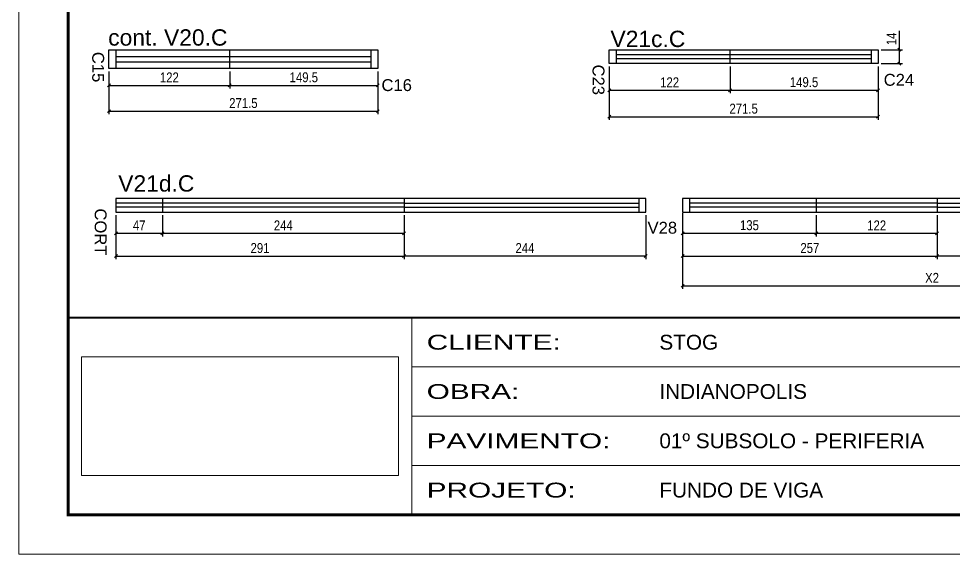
# Model space of a CAD drawing. Extents: x -1206 to 6684, y -2991 to 10691.
# Drawn here: x 3241 to 4185, y -691 to -150 of the extents above; entities that cross this region are included whole.
import ezdxf
from ezdxf.enums import TextEntityAlignment as Align

# ---------------------------------------------------------------- set-up
doc = ezdxf.new("R2010")
doc.units = 0
doc.linetypes.add('CONTINUO', pattern=[0])
doc.layers.get('0').update_dxf_attribs({"color": 50})
for name, color, linetype in [('5', 5, 'Continuous'), ('COTA', 241, 'Continuous'), ('NOMENCLATURA', 7, 'Continuous'), ('Painéis', 200, 'Continuous'), ('SARR_2.2x7', 40, 'Continuous'), ('SARR_EDITAR', 141, 'Continuous'), ('TEXTO', 3, 'Continuous')]:
    doc.layers.add(name, color=color, linetype=linetype)
doc.layers.add('Folhas', color=255, linetype='Continuous', lineweight=9)
doc.styles.add('ARIAL', font='arial.ttf')
doc.styles.add('COTA TECNICA', font='techl___.ttf', dxfattribs={"height": 10})
doc.styles.add('COTA TECNICA-50', font='techl___.ttf', dxfattribs={"height": 10})
doc.styles.get("Standard").update_dxf_attribs({"font": 'arial.ttf'})
doc.styles.add('Tecnologia', font='')
doc.styles.get('Tecnologia').set_extended_font_data('Forgotten Futurist')
doc.dimstyles.new('COTA PAINEL-50', dxfattribs={"dimtxt": 10, "dimasz": 3, "dimexe": 3, "dimexo": 3, "dimgap": 3, "dimtad": 1, "dimdec": 1, "dimzin": 9, "dimdsep": 46, "dimtxsty": 'COTA TECNICA-50', "dimblk1": 'OBLIQUE', "dimblk2": 'OBLIQUE', "dimsah": 1, "dimcen": 0.9, "dimclrd": 4, "dimclre": 4, "dimclrt": 240, "dimadec": 1, "dimazin": 3, "dimtfac": 1, "dimtdec": 1, "dimtmove": 0, "dimatfit": 3, "dimfxl": 1, "dimtolj": 1, "dimtzin": 12, "dimarcsym": 0})
doc.dimstyles.new('PAINEL', dxfattribs={"dimtxt": 10, "dimasz": 3, "dimexe": 3, "dimexo": 3, "dimgap": 3, "dimtad": 1, "dimdec": 1, "dimzin": 12, "dimdsep": 46, "dimtxsty": 'COTA TECNICA', "dimblk1": 'OBLIQUE', "dimblk2": 'OBLIQUE', "dimsah": 1, "dimcen": 0.9, "dimclrd": 4, "dimclre": 4, "dimclrt": 240, "dimadec": 1, "dimazin": 3, "dimtfac": 1, "dimtdec": 1, "dimtmove": 0, "dimatfit": 3, "dimfxl": 1, "dimtolj": 1, "dimtzin": 12, "dimarcsym": 0})
picture_1 = doc.add_image_def('image1.jpg', size_in_pixel=(1600, 599))

# ---------------------------------------------------------------- blocks, each defined once
blk = doc.blocks.new('9999999999')
at = {"color": 30, "linetype": 'CONTINUO'}
for p, q in [((396.92, 40), (396.92, 239.24)), ((396.92, 189.43), (1455.46, 189.43)), ((396.92, 139.62), (1455.46, 139.62)), ((396.92, 89.81), (1330.41, 89.81))]:
    blk.add_line(p, q, dxfattribs=at)
at = {"color": 30, "linetype": 'CONTINUO', "const_width": 2}
blk.add_lwpolyline([(1455.46, 97.01), (1455.46, 239.24), (50, 239.24), (50, 40), (1396.18, 40)], dxfattribs=at)
at = {"layer": 'Folhas'}
blk.add_lwpolyline([(0, 0), (1485, 0), (1485, 1050), (0, 1050)], close=True, dxfattribs=at)
at = {"layer": 'Folhas', "color": 30, "const_width": 3}
blk.add_lwpolyline([(1396.18, 1010), (50, 1010), (50, 40), (1396.18, 40)], dxfattribs=at)
at = {"layer": 'TEXTO', "color": 7, "style": 'Tecnologia', "width": 1.5}
for s, p in [('CLIENTE:', (411.92, 214.34)), ('OBRA:', (411.92, 164.53)), ('PAVIMENTO:', (411.92, 114.72)), ('PROJETO:', (411.92, 64.91))]:
    blk.add_text(s, height=15, dxfattribs=at).set_placement(p, align=Align.MIDDLE_LEFT)
at = {"layer": 'TEXTO', "color": 7, "linetype": 'Continuous', "ltscale": 5, "style": 'ARIAL'}
for s, p in [('STOG', (646.92, 214.34)), ('INDIANOPOLIS', (646.92, 164.53)), ('01º SUBSOLO - PERIFERIA', (646.92, 114.72)), ('FUNDO DE VIGA', (646.92, 64.91))]:
    blk.add_text(s, height=15, dxfattribs=at).set_placement(p, align=Align.MIDDLE_LEFT)
image = blk.add_image(picture_1, insert=(63.46, 79.72), size_in_units=(320, 119.8))
image.dxf.flags = 7
blk = doc.blocks.new('_Oblique')
at = {"color": 0, "linetype": 'ByBlock', "lineweight": -2}
blk.add_line((-0.5, -0.5), (0.5, 0.5), dxfattribs=at)
blk = doc.blocks.new('*D144')
at = {"layer": 'COTA', "color": 4, "lineweight": -2, "transparency": 16777216}
for p, q in [((3332.62, -203.63), (3332.62, -246.65)), ((3604.12, -203.63), (3604.12, -246.65)), ((3332.62, -243.65), (3604.12, -243.65))]:
    blk.add_line(p, q, dxfattribs=at)
at = {"layer": 'Defpoints', "color": 0, "transparency": 16777216}
for p in [(3332.62, -200.63), (3604.12, -200.63), (3604.12, -243.65)]:
    blk.add_point(p, dxfattribs=at)
at = {"layer": 'COTA', "color": 4, "lineweight": -2, "transparency": 16777216, "xscale": 3, "yscale": 3, "zscale": 3, "rotation": 180}
blk.add_blockref('_Oblique', (3332.62, -243.65), dxfattribs=at)
at = {"layer": 'COTA', "color": 4, "lineweight": -2, "transparency": 16777216, "xscale": 3, "yscale": 3, "zscale": 3}
blk.add_blockref('_Oblique', (3604.12, -243.65), dxfattribs=at)
at = {"layer": 'COTA', "color": 240, "transparency": 16777216, "insert": (3468.37, -235.54), "char_height": 10, "attachment_point": 5, "style": 'COTA TECNICA'}
blk.add_mtext('\\A1;271.5', dxfattribs=at)
blk = doc.blocks.new('*D145')
at = {"layer": 'COTA', "color": 4, "lineweight": -2, "transparency": 16777216}
for p, q in [((3332.62, -203.63), (3332.62, -220.6)), ((3454.62, -203.63), (3454.62, -220.6)), ((3332.62, -217.6), (3454.62, -217.6))]:
    blk.add_line(p, q, dxfattribs=at)
at = {"layer": 'Defpoints', "color": 0, "transparency": 16777216}
for p in [(3332.62, -200.63), (3454.62, -200.63), (3454.62, -217.6)]:
    blk.add_point(p, dxfattribs=at)
at = {"layer": 'COTA', "color": 4, "lineweight": -2, "transparency": 16777216, "xscale": 3, "yscale": 3, "zscale": 3, "rotation": 180}
blk.add_blockref('_Oblique', (3332.62, -217.6), dxfattribs=at)
at = {"layer": 'COTA', "color": 4, "lineweight": -2, "transparency": 16777216, "xscale": 3, "yscale": 3, "zscale": 3}
blk.add_blockref('_Oblique', (3454.62, -217.6), dxfattribs=at)
at = {"layer": 'COTA', "color": 240, "transparency": 16777216, "insert": (3393.62, -209.54), "char_height": 10, "attachment_point": 5, "style": 'COTA TECNICA-50'}
blk.add_mtext('\\A1;122', dxfattribs=at)
blk = doc.blocks.new('*D146')
at = {"layer": 'COTA', "color": 4, "lineweight": -2, "transparency": 16777216}
for p, q in [((3454.62, -203.63), (3454.62, -220.6)), ((3604.12, -203.63), (3604.12, -220.6)), ((3454.62, -217.6), (3604.12, -217.6))]:
    blk.add_line(p, q, dxfattribs=at)
at = {"layer": 'Defpoints', "color": 0, "transparency": 16777216}
for p in [(3454.62, -200.63), (3604.12, -200.63), (3604.12, -217.6)]:
    blk.add_point(p, dxfattribs=at)
at = {"layer": 'COTA', "color": 4, "lineweight": -2, "transparency": 16777216, "xscale": 3, "yscale": 3, "zscale": 3, "rotation": 180}
blk.add_blockref('_Oblique', (3454.62, -217.6), dxfattribs=at)
at = {"layer": 'COTA', "color": 4, "lineweight": -2, "transparency": 16777216, "xscale": 3, "yscale": 3, "zscale": 3}
blk.add_blockref('_Oblique', (3604.12, -217.6), dxfattribs=at)
at = {"layer": 'COTA', "color": 240, "transparency": 16777216, "insert": (3529.37, -209.46), "char_height": 10, "attachment_point": 5, "style": 'COTA TECNICA-50'}
blk.add_mtext('\\A1;149.5', dxfattribs=at)
blk = doc.blocks.new('*D153')
at = {"layer": 'Defpoints', "color": 0, "transparency": 16777216}
for p in [(4109.23, -181.63), (4130.83, -181.63), (4109.23, -195.63)]:
    blk.add_point(p, dxfattribs=at)
at = {"layer": 'Painéis', "color": 4, "lineweight": -2, "transparency": 16777216}
for p, q in [((4130.83, -181.63), (4130.83, -162.52)), ((4112.23, -181.63), (4133.83, -181.63)), ((4130.83, -195.63), (4130.83, -181.63)), ((4112.23, -195.63), (4133.83, -195.63))]:
    blk.add_line(p, q, dxfattribs=at)
at = {"layer": 'Painéis', "color": 4, "lineweight": -2, "transparency": 16777216, "xscale": 3, "yscale": 3, "zscale": 3}
for p, rotation in [((4130.83, -181.63), 90), ((4130.83, -195.63), 270)]:
    blk.add_blockref('_Oblique', p, dxfattribs=dict(at, rotation=rotation))
at = {"layer": 'Painéis', "color": 240, "transparency": 16777216, "insert": (4122.75, -170.57), "char_height": 10, "attachment_point": 5, "rotation": 90, "style": 'COTA TECNICA'}
blk.add_mtext('\\A1;14', dxfattribs=at)
blk = doc.blocks.new('*D154')
at = {"layer": 'COTA', "color": 4, "lineweight": -2, "transparency": 16777216}
for p, q in [((3837.73, -198.63), (3837.73, -225.54)), ((3959.73, -198.63), (3959.73, -225.54)), ((3837.73, -222.54), (3959.73, -222.54))]:
    blk.add_line(p, q, dxfattribs=at)
at = {"layer": 'Defpoints', "color": 0, "transparency": 16777216}
for p in [(3837.73, -195.63), (3959.73, -195.63), (3959.73, -222.54)]:
    blk.add_point(p, dxfattribs=at)
at = {"layer": 'COTA', "color": 4, "lineweight": -2, "transparency": 16777216, "xscale": 3, "yscale": 3, "zscale": 3, "rotation": 180}
blk.add_blockref('_Oblique', (3837.73, -222.54), dxfattribs=at)
at = {"layer": 'COTA', "color": 4, "lineweight": -2, "transparency": 16777216, "xscale": 3, "yscale": 3, "zscale": 3}
blk.add_blockref('_Oblique', (3959.73, -222.54), dxfattribs=at)
at = {"layer": 'COTA', "color": 240, "transparency": 16777216, "insert": (3898.73, -214.48), "char_height": 10, "attachment_point": 5, "style": 'COTA TECNICA'}
blk.add_mtext('\\A1;122', dxfattribs=at)
blk = doc.blocks.new('*D155')
at = {"layer": 'COTA', "color": 4, "lineweight": -2, "transparency": 16777216}
for p, q in [((3959.73, -198.63), (3959.73, -225.54)), ((4109.23, -198.63), (4109.23, -225.54)), ((3959.73, -222.54), (4109.23, -222.54))]:
    blk.add_line(p, q, dxfattribs=at)
at = {"layer": 'Defpoints', "color": 0, "transparency": 16777216}
for p in [(3959.73, -195.63), (4109.23, -195.63), (4109.23, -222.54)]:
    blk.add_point(p, dxfattribs=at)
at = {"layer": 'COTA', "color": 4, "lineweight": -2, "transparency": 16777216, "xscale": 3, "yscale": 3, "zscale": 3, "rotation": 180}
blk.add_blockref('_Oblique', (3959.73, -222.54), dxfattribs=at)
at = {"layer": 'COTA', "color": 4, "lineweight": -2, "transparency": 16777216, "xscale": 3, "yscale": 3, "zscale": 3}
blk.add_blockref('_Oblique', (4109.23, -222.54), dxfattribs=at)
at = {"layer": 'COTA', "color": 240, "transparency": 16777216, "insert": (4034.48, -214.4), "char_height": 10, "attachment_point": 5, "style": 'COTA TECNICA'}
blk.add_mtext('\\A1;149.5', dxfattribs=at)
blk = doc.blocks.new('*D156')
at = {"layer": 'COTA', "color": 4, "lineweight": -2, "transparency": 16777216}
for p, q in [((3837.73, -198.63), (3837.73, -252.27)), ((4109.23, -198.63), (4109.23, -252.27)), ((3837.73, -249.27), (4109.23, -249.27))]:
    blk.add_line(p, q, dxfattribs=at)
at = {"layer": 'Defpoints', "color": 0, "transparency": 16777216}
for p in [(3837.73, -195.63), (4109.23, -195.63), (4109.23, -249.27)]:
    blk.add_point(p, dxfattribs=at)
at = {"layer": 'COTA', "color": 4, "lineweight": -2, "transparency": 16777216, "xscale": 3, "yscale": 3, "zscale": 3, "rotation": 180}
blk.add_blockref('_Oblique', (3837.73, -249.27), dxfattribs=at)
at = {"layer": 'COTA', "color": 4, "lineweight": -2, "transparency": 16777216, "xscale": 3, "yscale": 3, "zscale": 3}
blk.add_blockref('_Oblique', (4109.23, -249.27), dxfattribs=at)
at = {"layer": 'COTA', "color": 240, "transparency": 16777216, "insert": (3973.48, -241.16), "char_height": 10, "attachment_point": 5, "style": 'COTA TECNICA-50'}
blk.add_mtext('\\A1;271.5', dxfattribs=at)
blk = doc.blocks.new('*D162')
at = {"layer": 'COTA', "color": 4, "linetype": 'ByBlock', "lineweight": -2, "transparency": 16777216}
for p, q in [((3630.66, -348.77), (3630.66, -393.08)), ((3874.66, -348.77), (3874.66, -393.08)), ((3874.66, -390.08), (3630.66, -390.08))]:
    blk.add_line(p, q, dxfattribs=at)
at = {"layer": 'Defpoints', "color": 0, "linetype": 'ByBlock', "transparency": 16777216}
for p in [(3630.66, -345.77), (3874.66, -345.77), (3630.66, -390.08)]:
    blk.add_point(p, dxfattribs=at)
at = {"layer": 'COTA', "color": 4, "linetype": 'ByBlock', "lineweight": -2, "transparency": 16777216, "xscale": 3, "yscale": 3, "zscale": 3, "rotation": 180}
blk.add_blockref('_Oblique', (3630.66, -390.08), dxfattribs=at)
at = {"layer": 'COTA', "color": 4, "linetype": 'ByBlock', "lineweight": -2, "transparency": 16777216, "xscale": 3, "yscale": 3, "zscale": 3}
blk.add_blockref('_Oblique', (3874.66, -390.08), dxfattribs=at)
at = {"layer": 'COTA', "color": 240, "linetype": 'ByBlock', "transparency": 16777216, "insert": (3752.66, -382.01), "char_height": 10, "attachment_point": 5, "style": 'COTA TECNICA-50'}
blk.add_mtext('\\A1;244', dxfattribs=at)
blk = doc.blocks.new('*D163')
at = {"layer": 'COTA', "color": 4, "linetype": 'ByBlock', "lineweight": -2, "transparency": 16777216}
for p, q in [((3386.66, -348.77), (3386.66, -370.18)), ((3630.66, -348.77), (3630.66, -370.18)), ((3630.66, -367.18), (3386.66, -367.18))]:
    blk.add_line(p, q, dxfattribs=at)
at = {"layer": 'Defpoints', "color": 0, "linetype": 'ByBlock', "transparency": 16777216}
for p in [(3386.66, -345.77), (3630.66, -345.77), (3386.66, -367.18)]:
    blk.add_point(p, dxfattribs=at)
at = {"layer": 'COTA', "color": 4, "linetype": 'ByBlock', "lineweight": -2, "transparency": 16777216, "xscale": 3, "yscale": 3, "zscale": 3, "rotation": 180}
blk.add_blockref('_Oblique', (3386.66, -367.18), dxfattribs=at)
at = {"layer": 'COTA', "color": 4, "linetype": 'ByBlock', "lineweight": -2, "transparency": 16777216, "xscale": 3, "yscale": 3, "zscale": 3}
blk.add_blockref('_Oblique', (3630.66, -367.18), dxfattribs=at)
at = {"layer": 'COTA', "color": 240, "linetype": 'ByBlock', "transparency": 16777216, "insert": (3508.66, -359.11), "char_height": 10, "attachment_point": 5, "style": 'COTA TECNICA-50'}
blk.add_mtext('\\A1;244', dxfattribs=at)
blk = doc.blocks.new('*D164')
at = {"layer": 'COTA', "color": 4, "lineweight": -2, "transparency": 16777216}
for p, q in [((3339.66, -348.77), (3339.66, -370.18)), ((3386.66, -348.77), (3386.66, -370.18)), ((3386.66, -367.18), (3339.66, -367.18))]:
    blk.add_line(p, q, dxfattribs=at)
at = {"layer": 'Defpoints', "color": 0, "transparency": 16777216}
for p in [(3339.66, -345.77), (3386.66, -345.77), (3339.66, -367.18)]:
    blk.add_point(p, dxfattribs=at)
at = {"layer": 'COTA', "color": 4, "lineweight": -2, "transparency": 16777216, "xscale": 3, "yscale": 3, "zscale": 3, "rotation": 180}
blk.add_blockref('_Oblique', (3339.66, -367.18), dxfattribs=at)
at = {"layer": 'COTA', "color": 4, "lineweight": -2, "transparency": 16777216, "xscale": 3, "yscale": 3, "zscale": 3}
blk.add_blockref('_Oblique', (3386.66, -367.18), dxfattribs=at)
at = {"layer": 'COTA', "color": 240, "transparency": 16777216, "insert": (3363.16, -359.11), "char_height": 10, "attachment_point": 5, "style": 'COTA TECNICA-50'}
blk.add_mtext('\\A1;47', dxfattribs=at)
blk = doc.blocks.new('*D157')
at = {"layer": 'COTA', "color": 4, "lineweight": -2, "transparency": 16777216}
for p, q in [((3339.66, -362.47), (3339.66, -393.08)), ((3630.66, -362.47), (3630.66, -393.08)), ((3339.66, -390.08), (3630.66, -390.08))]:
    blk.add_line(p, q, dxfattribs=at)
at = {"layer": 'Defpoints', "color": 0, "transparency": 16777216}
for p in [(3339.66, -359.47), (3630.66, -359.47), (3630.66, -390.08)]:
    blk.add_point(p, dxfattribs=at)
at = {"layer": 'COTA', "color": 4, "lineweight": -2, "transparency": 16777216, "xscale": 3, "yscale": 3, "zscale": 3, "rotation": 180}
blk.add_blockref('_Oblique', (3339.66, -390.08), dxfattribs=at)
at = {"layer": 'COTA', "color": 4, "lineweight": -2, "transparency": 16777216, "xscale": 3, "yscale": 3, "zscale": 3}
blk.add_blockref('_Oblique', (3630.66, -390.08), dxfattribs=at)
at = {"layer": 'COTA', "color": 240, "transparency": 16777216, "insert": (3485.16, -381.99), "char_height": 10, "attachment_point": 5, "style": 'COTA TECNICA-50'}
blk.add_mtext('\\A1;291', dxfattribs=at)
blk = doc.blocks.new('*D158')
at = {"layer": 'COTA', "color": 4, "linetype": 'ByBlock', "lineweight": -2, "transparency": 16777216}
for p, q in [((4168.83, -348.77), (4168.83, -393.08)), ((4412.83, -348.77), (4412.83, -393.08)), ((4412.83, -390.08), (4168.83, -390.08))]:
    blk.add_line(p, q, dxfattribs=at)
at = {"layer": 'Defpoints', "color": 0, "linetype": 'ByBlock', "transparency": 16777216}
for p in [(4168.83, -345.77), (4412.83, -345.77), (4168.83, -390.08)]:
    blk.add_point(p, dxfattribs=at)
at = {"layer": 'COTA', "color": 4, "linetype": 'ByBlock', "lineweight": -2, "transparency": 16777216, "xscale": 3, "yscale": 3, "zscale": 3, "rotation": 180}
blk.add_blockref('_Oblique', (4168.83, -390.08), dxfattribs=at)
at = {"layer": 'COTA', "color": 4, "linetype": 'ByBlock', "lineweight": -2, "transparency": 16777216, "xscale": 3, "yscale": 3, "zscale": 3}
blk.add_blockref('_Oblique', (4412.83, -390.08), dxfattribs=at)
at = {"layer": 'COTA', "color": 240, "linetype": 'ByBlock', "transparency": 16777216, "insert": (4290.83, -382.01), "char_height": 10, "attachment_point": 5, "style": 'COTA TECNICA-50'}
blk.add_mtext('\\A1;244', dxfattribs=at)
blk = doc.blocks.new('*D159')
at = {"layer": 'COTA', "color": 4, "linetype": 'ByBlock', "lineweight": -2, "transparency": 16777216}
for p, q in [((4046.83, -348.77), (4046.83, -370.18)), ((4168.83, -348.77), (4168.83, -370.18)), ((4168.83, -367.18), (4046.83, -367.18))]:
    blk.add_line(p, q, dxfattribs=at)
at = {"layer": 'Defpoints', "color": 0, "linetype": 'ByBlock', "transparency": 16777216}
for p in [(4046.83, -345.77), (4168.83, -345.77), (4046.83, -367.18)]:
    blk.add_point(p, dxfattribs=at)
at = {"layer": 'COTA', "color": 4, "linetype": 'ByBlock', "lineweight": -2, "transparency": 16777216, "xscale": 3, "yscale": 3, "zscale": 3, "rotation": 180}
blk.add_blockref('_Oblique', (4046.83, -367.18), dxfattribs=at)
at = {"layer": 'COTA', "color": 4, "linetype": 'ByBlock', "lineweight": -2, "transparency": 16777216, "xscale": 3, "yscale": 3, "zscale": 3}
blk.add_blockref('_Oblique', (4168.83, -367.18), dxfattribs=at)
at = {"layer": 'COTA', "color": 240, "linetype": 'ByBlock', "transparency": 16777216, "insert": (4107.83, -359.12), "char_height": 10, "attachment_point": 5, "style": 'COTA TECNICA-50'}
blk.add_mtext('\\A1;122', dxfattribs=at)
blk = doc.blocks.new('*D160')
at = {"layer": 'COTA', "color": 4, "lineweight": -2, "transparency": 16777216}
for p, q in [((3911.83, -348.77), (3911.83, -370.18)), ((4046.83, -348.77), (4046.83, -370.18)), ((4046.83, -367.18), (3911.83, -367.18))]:
    blk.add_line(p, q, dxfattribs=at)
at = {"layer": 'Defpoints', "color": 0, "transparency": 16777216}
for p in [(3911.83, -345.77), (4046.83, -345.77), (3911.83, -367.18)]:
    blk.add_point(p, dxfattribs=at)
at = {"layer": 'COTA', "color": 4, "lineweight": -2, "transparency": 16777216, "xscale": 3, "yscale": 3, "zscale": 3, "rotation": 180}
blk.add_blockref('_Oblique', (3911.83, -367.18), dxfattribs=at)
at = {"layer": 'COTA', "color": 4, "lineweight": -2, "transparency": 16777216, "xscale": 3, "yscale": 3, "zscale": 3}
blk.add_blockref('_Oblique', (4046.83, -367.18), dxfattribs=at)
at = {"layer": 'COTA', "color": 240, "transparency": 16777216, "insert": (3979.33, -358.96), "char_height": 10, "attachment_point": 5, "style": 'COTA TECNICA-50'}
blk.add_mtext('\\A1;135', dxfattribs=at)
blk = doc.blocks.new('*D165')
at = {"layer": 'COTA', "color": 4, "lineweight": -2, "transparency": 16777216}
for p, q in [((3911.83, -346.77), (3911.83, -423.17)), ((4412.83, -341.77), (4412.83, -423.17)), ((3911.83, -420.17), (4412.83, -420.17))]:
    blk.add_line(p, q, dxfattribs=at)
at = {"layer": 'Defpoints', "color": 0, "transparency": 16777216}
for p in [(4412.83, -338.77), (3911.83, -343.77), (4412.83, -420.17)]:
    blk.add_point(p, dxfattribs=at)
at = {"layer": 'COTA', "color": 4, "lineweight": -2, "transparency": 16777216, "xscale": 3, "yscale": 3, "zscale": 3, "rotation": 180}
blk.add_blockref('_Oblique', (3911.83, -420.17), dxfattribs=at)
at = {"layer": 'COTA', "color": 4, "lineweight": -2, "transparency": 16777216, "xscale": 3, "yscale": 3, "zscale": 3}
blk.add_blockref('_Oblique', (4412.83, -420.17), dxfattribs=at)
at = {"layer": 'COTA', "color": 240, "transparency": 16777216, "insert": (4163.7, -412.11), "char_height": 10, "attachment_point": 5, "style": 'COTA TECNICA-50'}
blk.add_mtext('\\A1;X2', dxfattribs=at)
blk = doc.blocks.new('*D161')
at = {"layer": 'COTA', "color": 4, "lineweight": -2, "transparency": 16777216}
for p, q in [((3911.83, -362.47), (3911.83, -393.08)), ((4168.83, -362.47), (4168.83, -393.08)), ((3911.83, -390.08), (4168.83, -390.08))]:
    blk.add_line(p, q, dxfattribs=at)
at = {"layer": 'Defpoints', "color": 0, "transparency": 16777216}
for p in [(3911.83, -359.47), (4168.83, -359.47), (4168.83, -390.08)]:
    blk.add_point(p, dxfattribs=at)
at = {"layer": 'COTA', "color": 4, "lineweight": -2, "transparency": 16777216, "xscale": 3, "yscale": 3, "zscale": 3, "rotation": 180}
blk.add_blockref('_Oblique', (3911.83, -390.08), dxfattribs=at)
at = {"layer": 'COTA', "color": 4, "lineweight": -2, "transparency": 16777216, "xscale": 3, "yscale": 3, "zscale": 3}
blk.add_blockref('_Oblique', (4168.83, -390.08), dxfattribs=at)
at = {"layer": 'COTA', "color": 240, "transparency": 16777216, "insert": (4040.33, -381.97), "char_height": 10, "attachment_point": 5, "style": 'COTA TECNICA-50'}
blk.add_mtext('\\A1;257', dxfattribs=at)

msp = doc.modelspace()

# ---------------------------------------------------------------- linework, layer by layer
at = {"layer": 'Painéis'}
for p, q in [((3332.624, -181.632), (3604.124, -181.632)), ((3332.624, -200.632), (3332.624, -181.632)), ((3454.624, -200.632), (3454.624, -181.632)), ((3604.124, -181.632), (3604.124, -200.632)), ((3837.732, -181.632), (4109.232, -181.632)), ((3837.732, -195.632), (3837.732, -181.632)), ((3959.732, -195.632), (3959.732, -181.632)), ((4109.232, -181.632), (4109.232, -195.632)), ((4109.232, -195.632), (3837.732, -195.632)), ((3604.124, -200.632), (3332.624, -200.632)), ((3874.663, -331.768), (3339.663, -331.768)), ((3339.663, -331.768), (3339.663, -345.768)), ((3386.663, -331.768), (3386.663, -345.768)), ((3630.663, -331.768), (3630.663, -345.768)), ((3874.663, -345.768), (3874.663, -331.768)), ((4412.831, -331.768), (3911.831, -331.768)), ((3911.831, -331.768), (3911.831, -345.768)), ((4046.831, -331.768), (4046.831, -345.768)), ((4168.831, -331.768), (4168.831, -345.768)), ((3339.663, -345.768), (3630.663, -345.768)), ((3630.663, -345.768), (3874.663, -345.768)), ((3911.831, -345.768), (4168.831, -345.768)), ((4168.831, -345.768), (4412.831, -345.768))]:
    msp.add_line(p, q, dxfattribs=at)
at = {"layer": 'SARR_2.2x7', "linetype": 'Continuous'}
for p, q in [((3339.624, -181.632), (3339.624, -200.632)), ((3597.124, -188.632), (3339.624, -188.632)), ((3597.124, -181.632), (3597.124, -200.632)), ((3844.732, -181.632), (3844.732, -195.632)), ((4102.232, -181.632), (4102.232, -195.632)), ((3339.624, -193.632), (3597.124, -193.632)), ((3867.663, -331.768), (3867.663, -345.768)), ((3918.831, -331.768), (3918.831, -345.768))]:
    msp.add_line(p, q, dxfattribs=at)
at = {"layer": 'SARR_EDITAR', "linetype": 'Continuous'}
for p, q in [((4102.232, -186.632), (3844.732, -186.632)), ((4102.232, -190.632), (3844.732, -190.632)), ((3630.663, -336.768), (3339.663, -336.768)), ((3630.663, -336.768), (3867.663, -336.768)), ((4168.831, -336.768), (3918.831, -336.768)), ((4168.831, -336.768), (4405.831, -336.768)), ((3630.663, -340.768), (3339.663, -340.768)), ((3630.663, -340.768), (3867.663, -340.768)), ((4168.831, -340.768), (3918.831, -340.768)), ((4168.831, -340.768), (4405.831, -340.768))]:
    msp.add_line(p, q, dxfattribs=at)

# ---------------------------------------------------------------- block references
at = {"layer": 'Folhas'}
msp.add_blockref('9999999999', (3241.471, -691.496), dxfattribs=at)

# ---------------------------------------------------------------- texts
at = {"layer": '5', "linetype": 'Continuous'}
for s, rotation, p in [('C15', 270.000036, (3315.726, -183.728)), ('C23', 269.999964, (3820.906, -196.582)), ('C24', 359.999964, (4114.884, -217.971)), ('C16', 0.000036, (3607.78, -223.318)), ('CORT', 270.000036, (3318.212, -341.979)), ('V28', 0.000036, (3876.456, -367.462))]:
    msp.add_text(s, height=12, rotation=rotation, dxfattribs=at).set_placement(p)
at = {"layer": 'NOMENCLATURA', "linetype": 'Continuous'}
for s, height, p in [('cont. V20.C', 16.49999, (3331.831, -177.433)), ('V21c.C', 16.5, (3839.013, -178.869)), ('V21d.C', 16.5, (3341.991, -324.945))]:
    msp.add_text(s, height=height, dxfattribs=at).set_placement(p)

# ---------------------------------------------------------------- dimensions: what is measured, and where the dimension line sits
at = {"layer": 'COTA'}
for base, p1, p2, dimstyle, picture, middle in [((3959.732, -222.54), (3837.732, -195.632), (3959.732, -195.632), 'PAINEL', '*D154', (3898.732, -214.482)), ((4109.232, -249.27), (3837.732, -195.632), (4109.232, -195.632), 'COTA PAINEL-50', '*D156', (3973.482, -241.161)), ((3454.624, -217.603), (3332.624, -200.632), (3454.624, -200.632), 'COTA PAINEL-50', '*D145', (3393.624, -209.545)), ((3604.124, -217.603), (3454.624, -200.632), (3604.124, -200.632), 'COTA PAINEL-50', '*D146', (3529.374, -209.464)), ((3630.663, -390.08), (3339.663, -359.474), (3630.663, -359.474), 'COTA PAINEL-50', '*D157', (3485.163, -381.992)), ((4168.831, -390.08), (3911.831, -359.474), (4168.831, -359.474), 'COTA PAINEL-50', '*D161', (4040.331, -381.97))]:
    dim = msp.add_linear_dim(base=base, p1=p1, p2=p2, dimstyle=dimstyle, dxfattribs=at)
    dim.commit()
    dim.dimension.update_dxf_attribs({"geometry": picture, "text_midpoint": middle})
dim = msp.add_linear_dim(base=(4109.232, -222.54), p1=(3959.732, -195.632), p2=(4109.232, -195.632), dimstyle='PAINEL', override={"dimtmove": 1}, dxfattribs=at)
dim.commit()
dim.dimension.update_dxf_attribs({"geometry": '*D155', "text_midpoint": (4034.482, -214.401)})
dim = msp.add_linear_dim(base=(3604.124, -243.65), p1=(3332.624, -200.632), p2=(3604.124, -200.632), dimstyle='PAINEL', dxfattribs=at)
dim.commit()
dim.dimension.update_dxf_attribs({"geometry": '*D144', "text_midpoint": (3468.374, -243.65), "dimtype": 160})
dim = msp.add_linear_dim(base=(4412.831, -420.167), p1=(3911.831, -343.768), p2=(4412.831, -338.768), text='X2', dimstyle='COTA PAINEL-50', dxfattribs=at)
dim.commit()
dim.dimension.update_dxf_attribs({"geometry": '*D165', "text_midpoint": (4163.701, -420.167), "dimtype": 160})
for base, p1, p2, picture, middle in [((3339.663, -367.18), (3386.663, -345.768), (3339.663, -345.768), '*D164', (3363.163, -359.107)), ((3911.831, -367.18), (4046.831, -345.768), (3911.831, -345.768), '*D160', (3979.331, -358.96))]:
    dim = msp.add_linear_dim(base=base, p1=p1, p2=p2, angle=180, dimstyle='COTA PAINEL-50', dxfattribs=at)
    dim.commit()
    dim.dimension.update_dxf_attribs({"geometry": picture, "text_midpoint": middle})
at = {"layer": 'COTA', "color": 1, "linetype": 'ByBlock'}
for base, p1, p2, picture, middle in [((3386.663, -367.18), (3630.663, -345.768), (3386.663, -345.768), '*D163', (3508.663, -359.107)), ((3630.663, -390.08), (3874.663, -345.768), (3630.663, -345.768), '*D162', (3752.663, -382.007)), ((4046.831, -367.18), (4168.831, -345.768), (4046.831, -345.768), '*D159', (4107.831, -359.121)), ((4168.831, -390.08), (4412.831, -345.768), (4168.831, -345.768), '*D158', (4290.831, -382.007))]:
    dim = msp.add_linear_dim(base=base, p1=p1, p2=p2, angle=180, dimstyle='COTA PAINEL-50', override={"dimarcsym": 1}, dxfattribs=at)
    dim.commit()
    dim.dimension.update_dxf_attribs({"geometry": picture, "text_midpoint": middle})
at = {"layer": 'Painéis'}
dim = msp.add_linear_dim(base=(4130.827, -181.632), p1=(4109.232, -195.632), p2=(4109.232, -181.632), angle=90, dimstyle='PAINEL', dxfattribs=at)
dim.commit()
dim.dimension.update_dxf_attribs({"geometry": '*D153', "text_midpoint": (4122.754, -170.574)})

doc.saveas('drawing.dxf')
